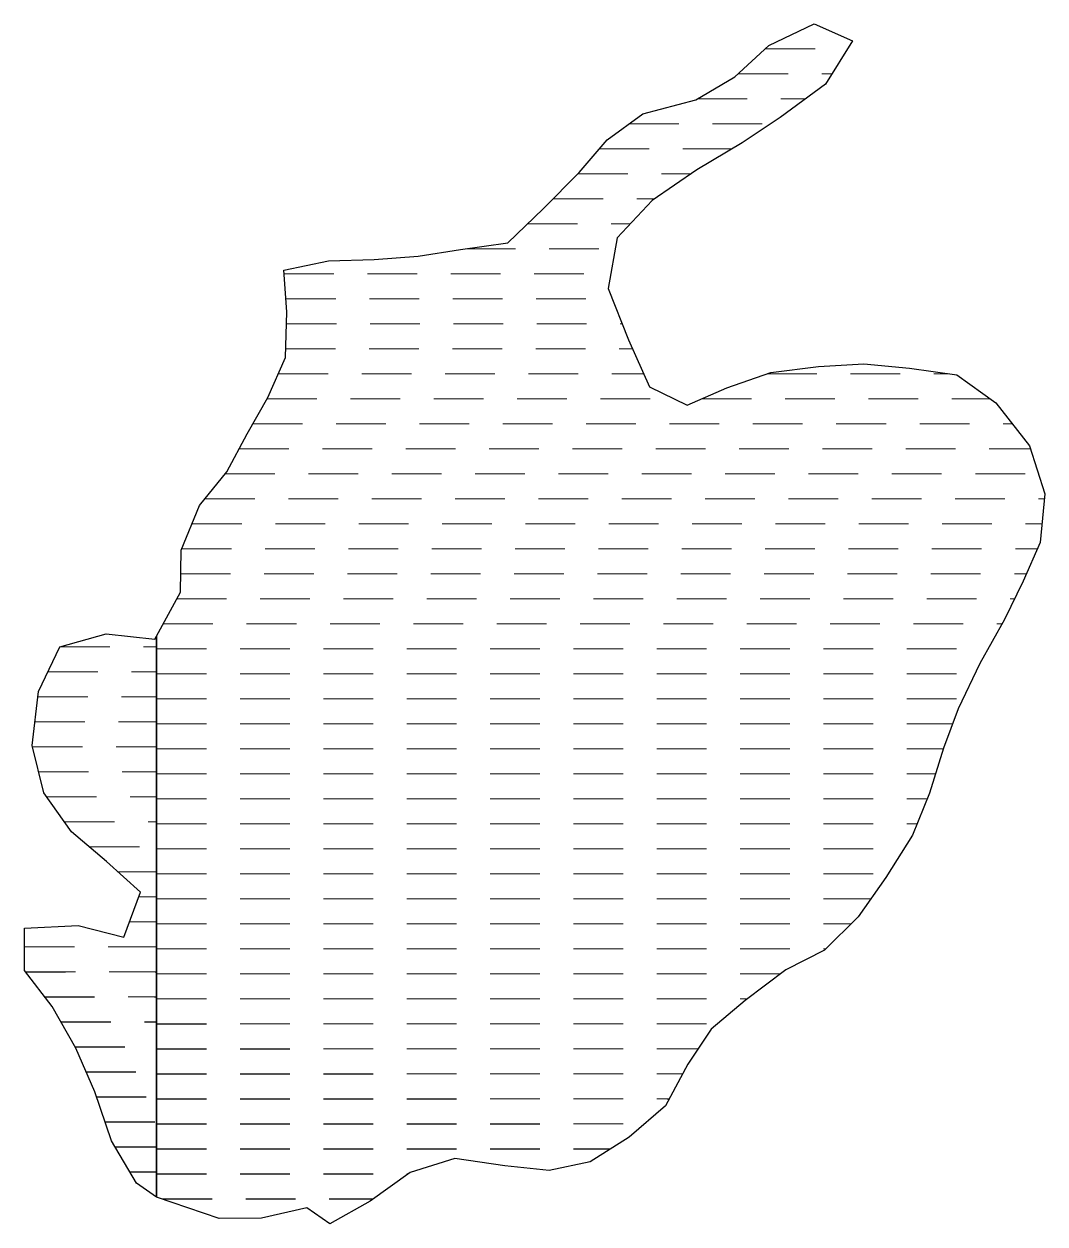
# Model space of a CAD drawing. Extents: x 208948 to 212966, y 4875285 to 4878160.
# Drawn here: x 210418.3 to 210540.8, y 4875765.1 to 4875909 of the extents above; entities that cross this region are included whole.
import ezdxf

# ---------------------------------------------------------------- set-up
doc = ezdxf.new("R2010")
doc.units = 0
doc.header["$LTSCALE"] = 1.5
doc.header["$MEASUREMENT"] = 0
doc.linetypes.add('TRACO_00', pattern=[10, -10])
doc.layers.add('HD-AREA-SUJ-INUND', color=160, linetype='CONTINUOUS')

# ---------------------------------------------------------------- blocks, each defined once
blk = doc.blocks.new('*X6')
at = {"layer": 'HD-AREA-SUJ-INUND', "const_width": 0.13}
for points in [[(210422.597361, 4875834.30714), (210428.597361, 4875834.30793)], [(210432.597361, 4875834.308456), (210433.597361, 4875834.308588)], [(210433.597361, 4875834.308588), (210434.201558, 4875834.307256)], [(210421.166792, 4875831.307092), (210427.166792, 4875831.307838)], [(210431.166792, 4875831.308335), (210434.166792, 4875831.308708)], [(210434.166792, 4875831.308708), (210434.201462, 4875831.307223)], [(210419.973258, 4875828.307047), (210425.973258, 4875828.307761)], [(210429.973258, 4875828.308237), (210433.973258, 4875828.308713)], [(210433.973258, 4875828.308713), (210434.201366, 4875828.30719)], [(210419.615836, 4875825.307011), (210425.615836, 4875825.307716)], [(210429.615836, 4875825.308186), (210433.615836, 4875825.308656)], [(210433.615836, 4875825.308656), (210434.20127, 4875825.307157)], [(210419.31887, 4875822.306975), (210425.31887, 4875822.307673)], [(210429.31887, 4875822.308138), (210433.31887, 4875822.308604)], [(210433.31887, 4875822.308604), (210434.201174, 4875822.307124)], [(210420.060058, 4875819.306949), (210426.060058, 4875819.307665)], [(210430.060058, 4875819.308143), (210434.060058, 4875819.30862)], [(210434.060058, 4875819.30862), (210434.201078, 4875819.307091)], [(210421.023778, 4875816.306926), (210427.023778, 4875816.307667)], [(210431.023778, 4875816.308162), (210434.023778, 4875816.308533)], [(210434.023778, 4875816.308533), (210434.200982, 4875816.307058)], [(210423.16462, 4875813.306914), (210429.16462, 4875813.307724)], [(210433.16462, 4875813.308264), (210434.16462, 4875813.308399)], [(210434.16462, 4875813.308399), (210434.200886, 4875813.307025)], [(210426.16139, 4875810.306911), (210432.16139, 4875810.307859)], [(210429.609697, 4875807.306913), (210433.609697, 4875807.307749)], [(210433.609697, 4875807.307749), (210434.200694, 4875807.306959)], [(210432.05063, 4875804.306904), (210434.05063, 4875804.307514)], [(210434.05063, 4875804.307514), (210434.200598, 4875804.306926)], [(210430.958911, 4875801.30686), (210433.958911, 4875801.307606)], [(210433.958911, 4875801.307606), (210434.200502, 4875801.306893)], [(210418.360108, 4875798.306701), (210424.360108, 4875798.307378)], [(210428.360108, 4875798.307829), (210433.360108, 4875798.308393)], [(210433.360108, 4875798.308393), (210434.200406, 4875798.30686)], [(210418.496172, 4875795.30667), (210424.496172, 4875795.307349)], [(210428.496172, 4875795.307802), (210433.496172, 4875795.308369)], [(210433.496172, 4875795.308369), (210434.200311, 4875795.306827)], [(210420.784435, 4875792.306659), (210426.784435, 4875792.307394)], [(210430.784435, 4875792.307884), (210433.784435, 4875792.308252)], [(210433.784435, 4875792.308252), (210434.200215, 4875792.306794)], [(210422.716494, 4875789.306646), (210428.716494, 4875789.30744)], [(210432.716494, 4875789.307969), (210433.716494, 4875789.308102)], [(210433.716494, 4875789.308102), (210434.200119, 4875789.306761)], [(210424.42904, 4875786.30663), (210430.42904, 4875786.30749)], [(210425.745586, 4875783.30661), (210431.745586, 4875783.307535)], [(210426.985611, 4875780.306589), (210432.985611, 4875780.30759)], [(210428.014279, 4875777.306567), (210434.014279, 4875777.307647)], [(210429.226271, 4875774.306546), (210433.226271, 4875774.307349)], [(210433.226271, 4875774.307349), (210434.199639, 4875774.306596)], [(210431.007233, 4875771.306531), (210434.007233, 4875771.307282)], [(210434.007233, 4875771.307282), (210434.199543, 4875771.306563)]]:
    blk.add_lwpolyline(points, dxfattribs=at)
blk = doc.blocks.new('*X8')
at = {"layer": 'HD-AREA-SUJ-INUND', "const_width": 0.13}
for points in [[(210507.236458, 4875906.070063), (210513.236457, 4875906.070919)], [(210503.997939, 4875903.069998), (210509.997939, 4875903.070801)], [(210513.997939, 4875903.071336), (210514.997939, 4875903.07147)], [(210514.997939, 4875903.07147), (210515.226279, 4875903.07011)], [(210499.080949, 4875900.069916), (210505.080949, 4875900.070663)], [(210509.080949, 4875900.071162), (210511.080949, 4875900.071411)], [(210511.080949, 4875900.071411), (210512.050777, 4875900.070046)], [(210490.893197, 4875897.069801), (210496.893197, 4875897.070455)], [(210500.893197, 4875897.070891), (210506.893197, 4875897.071545)], [(210487.336615, 4875894.069732), (210493.336615, 4875894.070408)], [(210497.336615, 4875894.070858), (210502.336615, 4875894.07142)], [(210502.336615, 4875894.07142), (210503.258997, 4875894.069892)], [(210484.752752, 4875891.069674), (210490.752752, 4875891.070405)], [(210494.752751, 4875891.070892), (210497.752751, 4875891.071257)], [(210497.752751, 4875891.071257), (210498.317966, 4875891.069809)], [(210481.794891, 4875888.069611), (210487.794891, 4875888.070382)], [(210491.794891, 4875888.070897), (210493.794891, 4875888.071154)], [(210493.794891, 4875888.071154), (210493.968355, 4875888.069733)], [(210478.733513, 4875885.069547), (210484.733513, 4875885.070314)], [(210488.733513, 4875885.070825), (210490.733513, 4875885.071081)], [(210490.733513, 4875885.071081), (210491.055797, 4875885.069671)], [(210471.274682, 4875882.06944), (210477.274682, 4875882.070076)], [(210481.274682, 4875882.0705), (210487.274682, 4875882.071136)], [(210449.489966, 4875879.069189), (210455.489966, 4875879.069622)], [(210459.489966, 4875879.06991), (210465.489966, 4875879.070343)], [(210469.489966, 4875879.070631), (210475.489966, 4875879.071064)], [(210479.489966, 4875879.071353), (210485.489966, 4875879.071785)], [(210449.715253, 4875876.069158), (210455.715253, 4875876.069591)], [(210459.715253, 4875876.06988), (210465.715253, 4875876.070313)], [(210469.715253, 4875876.070602), (210475.715253, 4875876.071034)], [(210479.715253, 4875876.071323), (210485.715253, 4875876.071756)], [(210449.789895, 4875873.069126), (210455.789895, 4875873.069553)], [(210459.789894, 4875873.069838), (210465.789894, 4875873.070265)], [(210469.789894, 4875873.070549), (210475.789894, 4875873.070976)], [(210479.789894, 4875873.071261), (210485.789894, 4875873.071688)], [(210489.789894, 4875873.071973), (210490.067893, 4875873.069529)], [(210449.699361, 4875870.069092), (210455.699361, 4875870.069512)], [(210459.699361, 4875870.069793), (210465.699361, 4875870.070213)], [(210469.699361, 4875870.070493), (210475.699361, 4875870.070913)], [(210479.699361, 4875870.071193), (210485.699361, 4875870.071614)], [(210489.699361, 4875870.071894), (210490.699361, 4875870.071964)], [(210490.699361, 4875870.071964), (210491.312566, 4875870.069508)], [(210448.798346, 4875867.06905), (210454.798346, 4875867.06946)], [(210458.798346, 4875867.069733), (210464.798346, 4875867.070142)], [(210468.798346, 4875867.070416), (210474.798346, 4875867.070825)], [(210478.798346, 4875867.071098), (210484.798346, 4875867.071508)], [(210488.798346, 4875867.071781), (210491.798346, 4875867.071986)], [(210491.798346, 4875867.071986), (210492.645615, 4875867.069489)], [(210507.448022, 4875867.069637), (210513.448022, 4875867.070213)], [(210517.448022, 4875867.070598), (210523.448021, 4875867.071175)], [(210527.448021, 4875867.071559), (210528.448021, 4875867.071655)], [(210528.448021, 4875867.071655), (210529.329642, 4875867.069855)], [(210447.448359, 4875864.069004), (210453.448359, 4875864.069392)], [(210457.448359, 4875864.069651), (210463.448359, 4875864.07004)], [(210467.448359, 4875864.070299), (210473.448359, 4875864.070687)], [(210477.448359, 4875864.070946), (210483.448359, 4875864.071335)], [(210487.448359, 4875864.071594), (210493.448359, 4875864.071982)], [(210499.590043, 4875864.069525), (210505.590043, 4875864.069985)], [(210509.590043, 4875864.070292), (210515.590043, 4875864.070752)], [(210519.590043, 4875864.071058), (210525.590043, 4875864.071518)], [(210529.590043, 4875864.071825), (210533.590043, 4875864.072132)], [(210533.590043, 4875864.072132), (210534.20407, 4875864.069871)], [(210445.74083, 4875861.068954), (210451.74083, 4875861.069241)], [(210455.74083, 4875861.069433), (210461.74083, 4875861.06972)], [(210465.74083, 4875861.069912), (210471.74083, 4875861.070199)], [(210475.74083, 4875861.070391), (210481.74083, 4875861.070678)], [(210485.74083, 4875861.07087), (210491.74083, 4875861.071157)], [(210495.74083, 4875861.071349), (210501.74083, 4875861.071636)], [(210505.74083, 4875861.071828), (210511.74083, 4875861.072115)], [(210515.74083, 4875861.072307), (210521.74083, 4875861.072594)], [(210525.74083, 4875861.072786), (210531.74083, 4875861.073073)], [(210535.74083, 4875861.073265), (210536.74083, 4875861.073313)], [(210536.74083, 4875861.073313), (210536.85639, 4875861.069865)], [(210444.093589, 4875858.068904), (210450.093589, 4875858.069186)], [(210454.093589, 4875858.069374), (210460.093589, 4875858.069656)], [(210464.093589, 4875858.069843), (210470.093589, 4875858.070125)], [(210474.093589, 4875858.070313), (210480.093589, 4875858.070595)], [(210484.093589, 4875858.070783), (210490.093589, 4875858.071065)], [(210494.093589, 4875858.071253), (210500.093589, 4875858.071534)], [(210504.093589, 4875858.071722), (210510.093589, 4875858.072004)], [(210514.093589, 4875858.072192), (210520.093589, 4875858.072474)], [(210524.093589, 4875858.072662), (210530.093589, 4875858.072943)], [(210534.093589, 4875858.073131), (210538.093589, 4875858.073319)], [(210538.093589, 4875858.073319), (210539.049603, 4875858.069854)], [(210442.419188, 4875855.068854), (210448.419188, 4875855.069132)], [(210452.419188, 4875855.069318), (210458.419188, 4875855.069596)], [(210462.419188, 4875855.069782), (210468.419188, 4875855.07006)], [(210472.419188, 4875855.070245), (210478.419188, 4875855.070523)], [(210482.419188, 4875855.070709), (210488.419188, 4875855.070987)], [(210492.419188, 4875855.071172), (210498.419188, 4875855.07145)], [(210502.419188, 4875855.071636), (210508.419188, 4875855.071914)], [(210512.419188, 4875855.0721), (210518.419188, 4875855.072378)], [(210522.419188, 4875855.072563), (210528.419188, 4875855.072841)], [(210532.419188, 4875855.073027), (210538.419188, 4875855.073305)], [(210439.998374, 4875852.068797), (210445.998374, 4875852.069071)], [(210449.998374, 4875852.069254), (210455.998374, 4875852.069528)], [(210459.998374, 4875852.06971), (210465.998374, 4875852.069984)], [(210469.998374, 4875852.070167), (210475.998374, 4875852.070441)], [(210479.998374, 4875852.070624), (210485.998374, 4875852.070898)], [(210489.998374, 4875852.07108), (210495.998374, 4875852.071354)], [(210499.998374, 4875852.071537), (210505.998374, 4875852.071811)], [(210509.998374, 4875852.071994), (210515.998374, 4875852.072268)], [(210519.998374, 4875852.07245), (210525.998374, 4875852.072724)], [(210529.998374, 4875852.072907), (210535.998374, 4875852.073181)], [(210539.998374, 4875852.073364), (210540.732647, 4875852.069804)], [(210438.450014, 4875849.068749), (210444.450014, 4875849.069021)], [(210448.450014, 4875849.069203), (210454.450014, 4875849.069475)], [(210458.450014, 4875849.069657), (210464.450014, 4875849.069929)], [(210468.450014, 4875849.070111), (210474.450014, 4875849.070383)], [(210478.450014, 4875849.070565), (210484.450014, 4875849.070837)], [(210488.450014, 4875849.071019), (210494.450014, 4875849.071291)], [(210498.450014, 4875849.071473), (210504.450014, 4875849.071745)], [(210508.450014, 4875849.071927), (210514.450014, 4875849.072199)], [(210518.450014, 4875849.072381), (210524.450014, 4875849.072653)], [(210528.450014, 4875849.072835), (210534.450014, 4875849.073107)], [(210538.450014, 4875849.073289), (210539.450014, 4875849.073334)], [(210539.450014, 4875849.073334), (210540.43577, 4875849.069768)], [(210437.218496, 4875846.068703), (210443.218496, 4875846.068975)], [(210447.218496, 4875846.069156), (210453.218496, 4875846.069427)], [(210457.218496, 4875846.069608), (210463.218496, 4875846.06988)], [(210467.218496, 4875846.070061), (210473.218496, 4875846.070333)], [(210477.218496, 4875846.070514), (210483.218496, 4875846.070785)], [(210487.218496, 4875846.070966), (210493.218496, 4875846.071238)], [(210497.218496, 4875846.071419), (210503.218496, 4875846.07169)], [(210507.218496, 4875846.071871), (210513.218496, 4875846.072143)], [(210517.218496, 4875846.072324), (210523.218496, 4875846.072596)], [(210527.218496, 4875846.072777), (210533.218496, 4875846.073048)], [(210537.218496, 4875846.073229), (210539.218496, 4875846.07332)], [(210539.218496, 4875846.07332), (210539.87056, 4875846.06973)], [(210437.098584, 4875843.068669), (210443.098584, 4875843.068942)], [(210447.098584, 4875843.069124), (210453.098584, 4875843.069397)], [(210457.098584, 4875843.069579), (210463.098584, 4875843.069852)], [(210467.098584, 4875843.070035), (210473.098584, 4875843.070308)], [(210477.098584, 4875843.07049), (210483.098584, 4875843.070763)], [(210487.098584, 4875843.070945), (210493.098584, 4875843.071218)], [(210497.098584, 4875843.0714), (210503.098584, 4875843.071673)], [(210507.098584, 4875843.071855), (210513.098584, 4875843.072128)], [(210517.098584, 4875843.07231), (210523.098584, 4875843.072583)], [(210527.098584, 4875843.072765), (210533.098584, 4875843.073039)], [(210537.098584, 4875843.073221), (210538.098584, 4875843.073266)], [(210538.098584, 4875843.073266), (210538.540736, 4875843.069684)], [(210436.616601, 4875840.068631), (210442.616601, 4875840.068906)], [(210446.616601, 4875840.069088), (210452.616601, 4875840.069363)], [(210456.616601, 4875840.069546), (210462.616601, 4875840.06982)], [(210466.616601, 4875840.070003), (210472.616601, 4875840.070277)], [(210476.616601, 4875840.07046), (210482.616601, 4875840.070734)], [(210486.616601, 4875840.070917), (210492.616601, 4875840.071191)], [(210496.616601, 4875840.071374), (210502.616601, 4875840.071648)], [(210506.616601, 4875840.071831), (210512.616601, 4875840.072105)], [(210516.616601, 4875840.072288), (210522.616601, 4875840.072563)], [(210526.616601, 4875840.072745), (210532.616601, 4875840.07302)], [(210536.616601, 4875840.073203), (210537.135009, 4875840.069636)], [(210434.990844, 4875837.068582), (210440.990844, 4875837.068856)], [(210444.990844, 4875837.069039), (210450.990844, 4875837.069313)], [(210454.990844, 4875837.069496), (210460.990844, 4875837.06977)], [(210464.990844, 4875837.069952), (210470.990844, 4875837.070227)], [(210474.990844, 4875837.070409), (210480.990844, 4875837.070683)], [(210484.990844, 4875837.070866), (210490.990844, 4875837.07114)], [(210494.990844, 4875837.071323), (210500.990844, 4875837.071597)], [(210504.990844, 4875837.07178), (210510.990844, 4875837.072054)], [(210514.990844, 4875837.072237), (210520.990844, 4875837.072511)], [(210524.990844, 4875837.072693), (210530.990844, 4875837.072968)], [(210534.990844, 4875837.07315), (210535.653622, 4875837.069589)], [(210434.20155, 4875834.068541), (210440.20155, 4875834.068816)], [(210444.20155, 4875834.069), (210450.20155, 4875834.069275)], [(210454.20155, 4875834.069459), (210460.20155, 4875834.069734)], [(210464.20155, 4875834.069917), (210470.20155, 4875834.070193)], [(210474.20155, 4875834.070376), (210480.20155, 4875834.070652)], [(210484.20155, 4875834.070835), (210490.20155, 4875834.07111)], [(210494.20155, 4875834.071294), (210500.20155, 4875834.071569)], [(210504.20155, 4875834.071753), (210510.20155, 4875834.072028)], [(210514.20155, 4875834.072211), (210520.20155, 4875834.072487)], [(210524.20155, 4875834.07267), (210530.20155, 4875834.072945)], [(210434.201454, 4875831.068508), (210440.201454, 4875831.068785)], [(210444.201454, 4875831.06897), (210450.201454, 4875831.069248)], [(210454.201454, 4875831.069433), (210460.201454, 4875831.06971)], [(210464.201454, 4875831.069895), (210470.201454, 4875831.070172)], [(210474.201454, 4875831.070357), (210480.201454, 4875831.070635)], [(210484.201454, 4875831.07082), (210490.201454, 4875831.071097)], [(210494.201454, 4875831.071282), (210500.201454, 4875831.071559)], [(210504.201454, 4875831.071744), (210510.201454, 4875831.072022)], [(210514.201454, 4875831.072206), (210520.201454, 4875831.072484)], [(210524.201454, 4875831.072669), (210530.201454, 4875831.072946)], [(210434.201358, 4875828.068475), (210440.201358, 4875828.068754)], [(210444.201358, 4875828.068941), (210450.201358, 4875828.06922)], [(210454.201358, 4875828.069406), (210460.201358, 4875828.069685)], [(210464.201358, 4875828.069872), (210470.201358, 4875828.070151)], [(210474.201358, 4875828.070337), (210480.201358, 4875828.070617)], [(210484.201358, 4875828.070803), (210490.201358, 4875828.071082)], [(210494.201358, 4875828.071268), (210500.201358, 4875828.071548)], [(210504.201358, 4875828.071734), (210510.201358, 4875828.072013)], [(210514.201358, 4875828.072199), (210520.201358, 4875828.072479)], [(210524.201358, 4875828.072665), (210530.201358, 4875828.072944)], [(210434.201262, 4875825.068442), (210440.201262, 4875825.068723)], [(210444.201262, 4875825.068911), (210450.201262, 4875825.069192)], [(210454.201262, 4875825.069379), (210460.201262, 4875825.06966)], [(210464.201262, 4875825.069847), (210470.201262, 4875825.070128)], [(210474.201262, 4875825.070316), (210480.201262, 4875825.070597)], [(210484.201262, 4875825.070784), (210490.201262, 4875825.071065)], [(210494.201262, 4875825.071253), (210500.201262, 4875825.071534)], [(210504.201262, 4875825.071721), (210510.201262, 4875825.072002)], [(210514.201262, 4875825.072189), (210520.201262, 4875825.07247)], [(210524.201262, 4875825.072658), (210529.201262, 4875825.072892)], [(210529.201262, 4875825.072892), (210529.708202, 4875825.069397)], [(210434.201166, 4875822.068409), (210440.201166, 4875822.068692)], [(210444.201166, 4875822.06888), (210450.201166, 4875822.069163)], [(210454.201166, 4875822.069351), (210460.201166, 4875822.069634)], [(210464.201166, 4875822.069822), (210470.201166, 4875822.070105)], [(210474.201166, 4875822.070293), (210480.201166, 4875822.070576)], [(210484.201166, 4875822.070764), (210490.201166, 4875822.071047)], [(210494.201166, 4875822.071236), (210500.201166, 4875822.071518)], [(210504.201166, 4875822.071707), (210510.201166, 4875822.071989)], [(210514.201166, 4875822.072178), (210520.201166, 4875822.07246)], [(210524.201166, 4875822.072649), (210528.201166, 4875822.072837)], [(210528.201166, 4875822.072837), (210528.586234, 4875822.069353)], [(210434.20107, 4875819.068376), (210440.20107, 4875819.06866)], [(210444.20107, 4875819.068849), (210450.20107, 4875819.069133)], [(210454.20107, 4875819.069323), (210460.20107, 4875819.069607)], [(210464.20107, 4875819.069796), (210470.20107, 4875819.07008)], [(210474.20107, 4875819.070269), (210480.20107, 4875819.070553)], [(210484.20107, 4875819.070742), (210490.20107, 4875819.071026)], [(210494.20107, 4875819.071216), (210500.20107, 4875819.0715)], [(210504.20107, 4875819.071689), (210510.20107, 4875819.071973)], [(210514.20107, 4875819.072162), (210520.20107, 4875819.072446)], [(210524.20107, 4875819.072636), (210527.20107, 4875819.072778)], [(210527.20107, 4875819.072778), (210527.666307, 4875819.069311)], [(210434.200974, 4875816.068343), (210440.200974, 4875816.068629)], [(210444.200974, 4875816.068819), (210450.200974, 4875816.069104)], [(210454.200974, 4875816.069294), (210460.200974, 4875816.06958)], [(210464.200974, 4875816.06977), (210470.200974, 4875816.070056)], [(210474.200974, 4875816.070246), (210480.200974, 4875816.070531)], [(210484.200974, 4875816.070721), (210490.200974, 4875816.071007)], [(210494.200974, 4875816.071197), (210500.200974, 4875816.071483)], [(210504.200974, 4875816.071673), (210510.200974, 4875816.071958)], [(210514.200974, 4875816.072149), (210520.200974, 4875816.072434)], [(210524.200974, 4875816.072624), (210526.200974, 4875816.072719)], [(210526.200974, 4875816.072719), (210526.679843, 4875816.069268)], [(210434.200878, 4875813.06831), (210440.200878, 4875813.068597)], [(210444.200878, 4875813.068789), (210450.200878, 4875813.069076)], [(210454.200878, 4875813.069268), (210460.200878, 4875813.069555)], [(210464.200878, 4875813.069746), (210470.200878, 4875813.070033)], [(210474.200878, 4875813.070225), (210480.200878, 4875813.070512)], [(210484.200878, 4875813.070704), (210490.200878, 4875813.070991)], [(210494.200878, 4875813.071182), (210500.200878, 4875813.07147)], [(210504.200878, 4875813.071661), (210510.200878, 4875813.071948)], [(210514.200878, 4875813.07214), (210520.200878, 4875813.072427)], [(210524.200878, 4875813.072618), (210525.200878, 4875813.072666)], [(210525.200878, 4875813.072666), (210525.462855, 4875813.069223)], [(210434.200783, 4875810.068277), (210440.200783, 4875810.068567)], [(210444.200783, 4875810.06876), (210450.200783, 4875810.069049)], [(210454.200783, 4875810.069243), (210460.200783, 4875810.069532)], [(210464.200783, 4875810.069725), (210470.200782, 4875810.070015)], [(210474.200782, 4875810.070208), (210480.200782, 4875810.070498)], [(210484.200782, 4875810.070691), (210490.200782, 4875810.07098)], [(210494.200782, 4875810.071173), (210500.200782, 4875810.071463)], [(210504.200782, 4875810.071656), (210510.200782, 4875810.071946)], [(210514.200782, 4875810.072139), (210520.200782, 4875810.072429)], [(210434.200687, 4875807.068244), (210440.200687, 4875807.068537)], [(210444.200687, 4875807.068732), (210450.200687, 4875807.069024)], [(210454.200687, 4875807.069219), (210460.200687, 4875807.069512)], [(210464.200687, 4875807.069707), (210470.200687, 4875807.07)], [(210474.200687, 4875807.070195), (210480.200687, 4875807.070487)], [(210484.200687, 4875807.070682), (210490.200687, 4875807.070975)], [(210494.200687, 4875807.07117), (210500.200687, 4875807.071463)], [(210504.200687, 4875807.071658), (210510.200687, 4875807.07195)], [(210514.200687, 4875807.072145), (210520.200687, 4875807.072438)], [(210434.200591, 4875804.068211), (210440.200591, 4875804.068507)], [(210444.200591, 4875804.068704), (210450.200591, 4875804.069)], [(210454.200591, 4875804.069198), (210460.200591, 4875804.069494)], [(210464.200591, 4875804.069691), (210470.200591, 4875804.069987)], [(210474.200591, 4875804.070184), (210480.200591, 4875804.07048)], [(210484.200591, 4875804.070678), (210490.200591, 4875804.070974)], [(210494.200591, 4875804.071171), (210500.200591, 4875804.071467)], [(210504.200591, 4875804.071665), (210510.200591, 4875804.071961)], [(210514.200591, 4875804.072158), (210519.200591, 4875804.072405)], [(210519.200591, 4875804.072405), (210519.897571, 4875804.069068)], [(210434.200495, 4875801.068178), (210440.200495, 4875801.068478)], [(210444.200495, 4875801.068678), (210450.200495, 4875801.068978)], [(210454.200495, 4875801.069178), (210460.200495, 4875801.069478)], [(210464.200495, 4875801.069678), (210470.200495, 4875801.069978)], [(210474.200495, 4875801.070178), (210480.200495, 4875801.070478)], [(210484.200495, 4875801.070678), (210490.200495, 4875801.070979)], [(210494.200495, 4875801.071179), (210500.200495, 4875801.071479)], [(210504.200495, 4875801.071679), (210510.200495, 4875801.071979)], [(210514.200495, 4875801.072179), (210517.200495, 4875801.072329)], [(210517.200495, 4875801.072329), (210517.508418, 4875801.069011)], [(210434.200399, 4875798.068145), (210440.200399, 4875798.068451)], [(210444.200399, 4875798.068654), (210450.200399, 4875798.06896)], [(210454.200399, 4875798.069163), (210460.200399, 4875798.069469)], [(210464.200399, 4875798.069672), (210470.200399, 4875798.069978)], [(210474.200399, 4875798.070181), (210480.200399, 4875798.070487)], [(210484.200399, 4875798.07069), (210490.200399, 4875798.070996)], [(210494.200399, 4875798.071199), (210500.200399, 4875798.071505)], [(210504.200399, 4875798.071708), (210510.200399, 4875798.072014)], [(210514.200399, 4875798.072218), (210514.479412, 4875798.068948)], [(210434.200303, 4875795.068112), (210440.200303, 4875795.068428)], [(210444.200303, 4875795.068639), (210450.200303, 4875795.068955)], [(210454.200303, 4875795.069165), (210460.200303, 4875795.069481)], [(210464.200303, 4875795.069692), (210470.200303, 4875795.070008)], [(210474.200303, 4875795.070218), (210480.200303, 4875795.070534)], [(210484.200303, 4875795.070745), (210490.200303, 4875795.071061)], [(210494.200303, 4875795.071271), (210500.200303, 4875795.071587)], [(210504.200303, 4875795.071798), (210508.200303, 4875795.072009)], [(210508.200303, 4875795.072009), (210509.037897, 4875795.06886)], [(210434.200207, 4875792.068079), (210440.200207, 4875792.068404)], [(210444.200207, 4875792.06862), (210450.200207, 4875792.068944)], [(210454.200207, 4875792.06916), (210460.200207, 4875792.069485)], [(210464.200207, 4875792.069701), (210470.200207, 4875792.070026)], [(210474.200207, 4875792.070242), (210480.200207, 4875792.070566)], [(210484.200207, 4875792.070783), (210490.200207, 4875792.071107)], [(210494.200207, 4875792.071323), (210500.200207, 4875792.071648)], [(210504.200207, 4875792.071864), (210505.038162, 4875792.068787)], [(210434.200111, 4875789.068046), (210440.200111, 4875789.068379)], [(210444.200111, 4875789.0686), (210450.200111, 4875789.068933)], [(210454.200111, 4875789.069155), (210460.200111, 4875789.069487)], [(210464.200111, 4875789.069709), (210470.200111, 4875789.070042)], [(210474.200111, 4875789.070263), (210480.200111, 4875789.070596)], [(210484.200111, 4875789.070818), (210490.200111, 4875789.07115)], [(210494.200111, 4875789.071372), (210500.200111, 4875789.071705)], [(210434.200015, 4875786.068013), (210440.200015, 4875786.068351)], [(210444.200015, 4875786.068577), (210450.200015, 4875786.068915)], [(210454.200015, 4875786.069141), (210460.200015, 4875786.069479)], [(210464.200015, 4875786.069705), (210470.200015, 4875786.070043)], [(210474.200015, 4875786.070268), (210480.200015, 4875786.070607)], [(210484.200015, 4875786.070832), (210490.200015, 4875786.07117)], [(210494.200015, 4875786.071396), (210498.200015, 4875786.071621)], [(210498.200015, 4875786.071621), (210499.161623, 4875786.068663)], [(210434.199919, 4875783.06798), (210440.199919, 4875783.068323)], [(210444.199919, 4875783.068552), (210450.199919, 4875783.068895)], [(210454.199919, 4875783.069124), (210460.199919, 4875783.069467)], [(210464.199919, 4875783.069695), (210470.199919, 4875783.070038)], [(210474.199919, 4875783.070267), (210480.199919, 4875783.07061)], [(210484.199919, 4875783.070839), (210490.199919, 4875783.071182)], [(210494.199919, 4875783.07141), (210497.199919, 4875783.071582)], [(210497.199919, 4875783.071582), (210497.323422, 4875783.068611)], [(210434.199823, 4875780.067947), (210440.199823, 4875780.068294)], [(210444.199823, 4875780.068526), (210450.199823, 4875780.068873)], [(210454.199823, 4875780.069105), (210460.199823, 4875780.069452)], [(210464.199823, 4875780.069684), (210470.199823, 4875780.070031)], [(210474.199823, 4875780.070263), (210480.199823, 4875780.07061)], [(210484.199823, 4875780.070842), (210490.199823, 4875780.071189)], [(210494.199823, 4875780.071421), (210495.199823, 4875780.071478)], [(210495.199823, 4875780.071478), (210495.714112, 4875780.068562)], [(210434.199727, 4875777.067914), (210440.199727, 4875777.06827)], [(210444.199727, 4875777.068507), (210450.199727, 4875777.068863)], [(210454.199727, 4875777.0691), (210460.199727, 4875777.069456)], [(210464.199727, 4875777.069693), (210470.199727, 4875777.070049)], [(210474.199727, 4875777.070286), (210480.199727, 4875777.070642)], [(210484.199727, 4875777.070879), (210490.199727, 4875777.071235)], [(210434.199631, 4875774.067881), (210440.199631, 4875774.06825)], [(210444.199631, 4875774.068495), (210450.199631, 4875774.068864)], [(210454.199631, 4875774.069109), (210460.199631, 4875774.069478)], [(210464.199631, 4875774.069723), (210470.199631, 4875774.070092)], [(210474.199631, 4875774.070337), (210480.199631, 4875774.070706)], [(210484.199631, 4875774.070952), (210488.199631, 4875774.071197)], [(210488.199631, 4875774.071197), (210488.679648, 4875774.068426)], [(210434.199535, 4875771.067848), (210440.199535, 4875771.06834)], [(210444.199535, 4875771.068668), (210450.199535, 4875771.06916)], [(210454.199535, 4875771.069488), (210460.199535, 4875771.06998)], [(210464.199535, 4875771.070308), (210464.395761, 4875771.06815)], [(210434.892586, 4875768.067822), (210440.892586, 4875768.068359)], [(210444.892586, 4875768.068717), (210450.892586, 4875768.069253)], [(210454.892586, 4875768.069611), (210459.892586, 4875768.070059)], [(210459.892586, 4875768.070059), (210460.197617, 4875768.068075)]]:
    blk.add_lwpolyline(points, dxfattribs=at)

msp = doc.modelspace()

# ---------------------------------------------------------------- linework, layer by layer
at = {"layer": 'HD-AREA-SUJ-INUND', "linetype": 'TRACO_00'}
for points in [[(210434.201599, 4875835.61217, 8.664249), (210437.052755, 4875840.873476, 8.664249), (210437.158146, 4875845.921688, 8.664249), (210439.35344, 4875851.269546, 8.664249), (210442.620014, 4875855.317733, 8.664249), (210445.05606, 4875859.865843, 8.664249), (210447.542275, 4875864.23401, 8.664249), (210449.668066, 4875869.032069, 8.664249), (210449.833079, 4875874.500127, 8.664249), (210449.458484, 4875879.488418, 8.664249), (210454.817914, 4875880.607385, 8.664249), (210460.318234, 4875880.766672, 8.664249), (210465.598306, 4875881.175898, 8.664249), (210470.667995, 4875881.985009, 8.664249), (210476.337752, 4875882.774055, 8.664249), (210480.604374, 4875886.862108, 8.664249), (210484.920735, 4875891.240053, 8.664249), (210488.257442, 4875895.148281, 8.664249), (210492.534952, 4875898.266674, 8.664249), (210498.883944, 4875899.955323, 8.664249), (210503.591837, 4875902.693798, 8.664249), (210507.648743, 4875906.451992, 8.683472), (210513.116838, 4875909.04043, 8.81803), (210517.719084, 4875907.010594, 8.798808), (210514.443543, 4875901.832806, 8.808419), (210509.01674, 4875897.834859, 8.808419), (210504.449152, 4875894.776479, 8.808419), (210499.011644, 4875891.548264, 8.808419), (210493.664566, 4875887.860198, 8.808419), (210489.478307, 4875883.382273, 8.808419), (210488.373755, 4875877.324534, 8.808419), (210490.829604, 4875871.15641, 8.808419), (210493.334973, 4875865.518094, 8.808419), (210497.857368, 4875863.318328, 8.81803), (210502.605886, 4875865.377037, 8.81803), (210507.894642, 4875867.225756, 8.81803), (210513.624469, 4875867.944819, 8.81803), (210519.064637, 4875868.264058, 8.81803), (210524.525557, 4875867.763582, 8.81803), (210530.206788, 4875866.943192, 8.81803), (210534.880256, 4875863.583816, 8.81803), (210538.935317, 4875858.425146, 8.81803), (210540.79075, 4875852.656953, 8.81803), (210540.216014, 4875846.849064, 8.81803), (210538.160082, 4875842.21094, 8.81803), (210535.95411, 4875837.602823, 8.81803), (210532.968703, 4875832.305042, 8.914144), (210530.383459, 4875826.867263, 9.048702), (210528.607633, 4875822.139137, 9.202483), (210526.95243, 4875816.741233, 9.337041), (210524.916848, 4875811.72324, 9.452376), (210521.71124, 4875806.625415, 9.433154), (210518.385246, 4875801.937461, 9.4716), (210514.348562, 4875797.939348, 9.4716), (210509.720328, 4875795.58073, 9.54849), (210504.803285, 4875791.892614, 9.54849), (210500.726103, 4875788.434316, 9.558101), (210497.949709, 4875784.236124, 9.558101), (210495.274045, 4875779.248197, 9.558101), (210490.917114, 4875775.490038, 9.558101), (210486.229441, 4875772.511645, 9.558101), (210481.299947, 4875771.502588, 9.54849), (210475.998996, 4875772.053027, 9.558101), (210469.987691, 4875772.923439, 9.558101), (210464.628783, 4875771.234672, 9.558101), (210459.831512, 4875767.80645, 9.558101), (210454.993608, 4875765.06799, 9.558101), (210452.211608, 4875766.997644, 8.664249), (210446.802274, 4875765.768721, 8.664249), (210441.711889, 4875765.719346, 8.664249), (210434.199447, 4875768.30653, 8.664249)], [(210434.199447, 4875768.30653, 8.664249), (210431.807174, 4875769.959037, 8.664249), (210428.792273, 4875775.037611, 8.664249), (210426.776726, 4875780.915785, 8.664249), (210424.521754, 4875786.144216, 8.664249), (210421.656921, 4875791.162793, 8.664249), (210418.362692, 4875795.481667, 8.664249), (210418.358029, 4875800.579875, 8.664249), (210424.798281, 4875800.898995, 8.664249), (210430.290054, 4875799.468842, 8.664249), (210432.265256, 4875804.896698, 8.664249), (210428.211548, 4875808.575888, 8.664249), (210424.007946, 4875812.125141, 8.664249), (210420.683404, 4875816.7839, 8.664249), (210419.278083, 4875822.472068, 8.664249), (210420.052205, 4875828.969691, 8.664249), (210422.597538, 4875834.30751, 8.664249), (210428.166592, 4875835.856301, 8.664249), (210433.997653, 4875835.235823, 8.664249), (210434.201599, 4875835.61217, 8.664249)]]:
    msp.add_polyline3d(points, close=True, dxfattribs=at)

# ---------------------------------------------------------------- block references
at = {"layer": 'HD-AREA-SUJ-INUND'}
for name in ['*X8', '*X6']:
    msp.add_blockref(name, (0, 0), dxfattribs=at)

doc.saveas('drawing.dxf')
